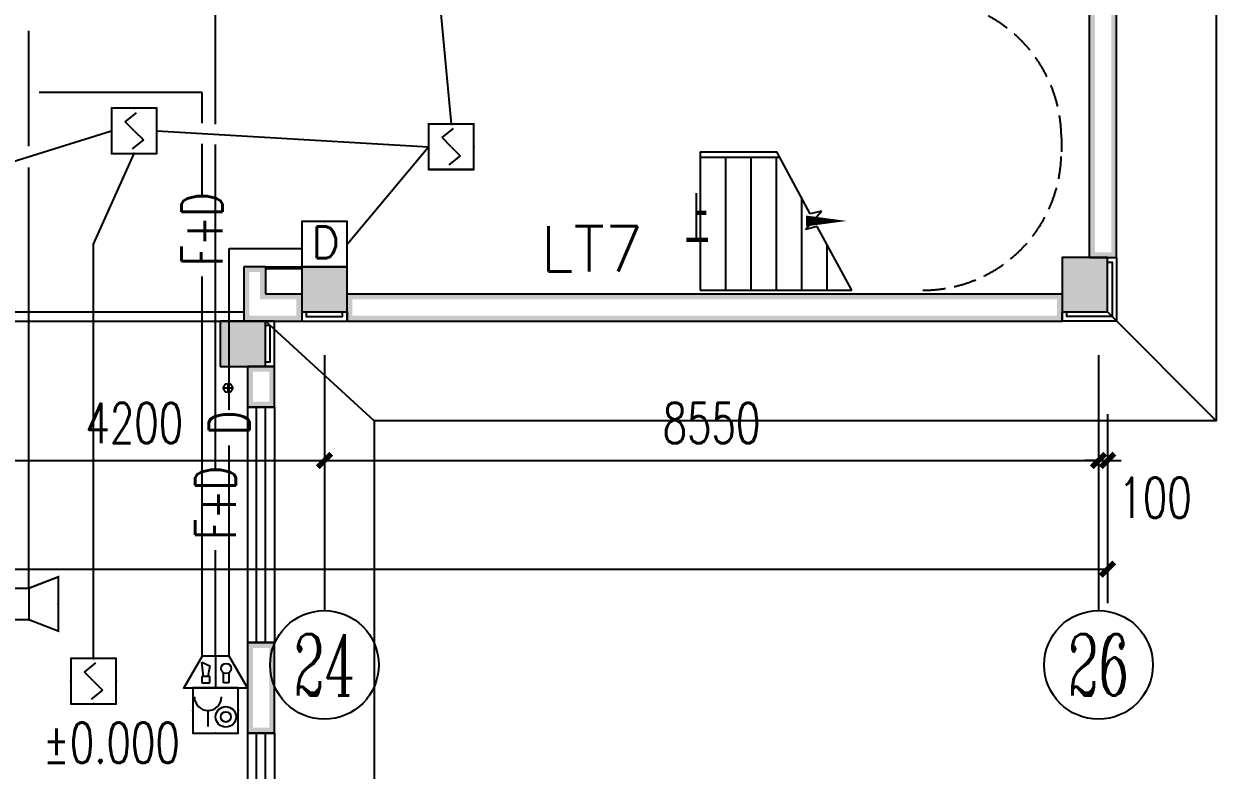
# Model space of a CAD drawing. Extents: x 101023 to 279373, y -114511 to 293844.
# Drawn here: x 228410 to 241580, y -72574 to -64335 of the extents above; entities that cross this region are included whole.
import ezdxf
from ezdxf.enums import TextEntityAlignment as Align

# ---------------------------------------------------------------- set-up
doc = ezdxf.new("R2010")
doc.units = 0
doc.header["$LTSCALE"] = 1000
doc.header["$MEASUREMENT"] = 0
doc.linetypes.add('DASH', pattern=[0.35, 0.25, -0.1])
for name, color, linetype in [('A-ANNO-IDEN', 3, 'Continuous'), ('AXIS', 3, 'Continuous'), ('AXIS_TEXT', 7, 'Continuous'), ('COLUMN', 2, 'Continuous'), ('DIM_ELEV', 3, 'Continuous'), ('EQUIP-广播', 3, 'Continuous'), ('EQUIP-消防', 3, 'Continuous'), ('PUB_DIM', 3, 'Continuous'), ('PUB_HATCH', 8, 'Continuous'), ('PUB_TEXT', 7, 'Continuous'), ('PUB_WALL', 2, 'Continuous'), ('SIG_TEXT', 7, 'Continuous'), ('STAIR', 2, 'Continuous'), ('WALL', 2, 'Continuous'), ('WINDOW', 2, 'Continuous'), ('WIRE-消防', 1, 'Continuous'), ('排水', 153, 'Continuous'), ('看线', 30, 'Continuous')]:
    doc.layers.add(name, color=color, linetype=linetype)
doc.styles.add('_TCH_AXIS', font='COMPLEX', dxfattribs={"bigfont": 'GBCBIG'})
doc.styles.add('_TCH_DIM', font='simplex.shx', dxfattribs={"bigfont": 'gbcbig.shx'})
doc.styles.add('_TCH_DIM_T3', font='SIMPLEX', dxfattribs={"width": 0.705882, "bigfont": 'GBCBIG'})
doc.styles.add('_TEL_DIM', font='simplex.shx', dxfattribs={"width": 0.8, "height": 3.5, "bigfont": 'gbcbig.shx'})
doc.styles.add('A_DIM', font='simplex.shx', dxfattribs={"width": 0.7, "bigfont": 'gbcbig.shx'})
doc.styles.add('COMPLEX', font='COMPLEX')
doc.styles.get("Standard").update_dxf_attribs({"font": 'simplex.shx', "width": 0.8, "bigfont": 'gbcbig.shx'})
doc.dimstyles.new('_TCH_ARCH&&150', dxfattribs={"dimtxt": 446.25, "dimasz": 150, "dimexe": 375, "dimexo": 450, "dimgap": 189.375, "dimtad": 1, "dimdec": 0, "dimzin": 0, "dimdsep": 46, "dimtxsty": '_TCH_DIM_T3', "dimblk": 'ARCHTICK', "dimcen": 0.09, "dimclrt": 7, "dimazin": 2, "dimtfac": 1, "dimtdec": 0, "dimtix": 1, "dimtmove": 2, "dimatfit": 3, "dimfxl": 1, "dimtolj": 1, "dimtzin": 0, "dimarcsym": 0})

# ---------------------------------------------------------------- blocks, each defined once
blk = doc.blocks.new('$equip$00002755')
for p, q in [((0.5, 0.5), (-0.5, 0.5)), ((-0.5, 0.5), (-0.5, -0.5)), ((0.5, -0.5), (0.5, 0.5)), ((-0.5, -0.5), (0.5, -0.5))]:
    blk.add_line(p, q)
at = {"const_width": 0.04}
blk.add_lwpolyline([(-0.5, 0.5), (0.5, 0.5), (0.5, -0.5), (-0.5, -0.5), (-0.5, 0.5), (0.5, 0.5)], dxfattribs=at)
for p in [(0, 0.5), (-0.5, 0), (0.5, 0), (-0.027, -0.5)]:
    blk.add_point(p)
at = {"color": 7}
blk.add_attdef('$TEXT$', text='', height=0.4, dxfattribs=at).set_placement((0.026, -0.008), align=Align.MIDDLE_CENTER)
at = {"color": 7, "flags": 1}
for tag, height, p in [('A', 0.00002, (0, 0)), ('B', 0.4, (0.755, -0.254))]:
    blk.add_attdef(tag, text='', height=height, dxfattribs=at).set_placement(p, align=Align.MIDDLE_CENTER)
blk = doc.blocks.new('$equip$00002982')
for p, q in [((0.35, 0.35), (1, 0.6)), ((1, 0.6), (1, -0.6)), ((0, 0.35), (0.35, 0.35)), ((0, 0.35), (0, -0.35)), ((0.35, 0.35), (0.35, -0.35)), ((0.35, -0.35), (0, -0.35)), ((1, -0.6), (0.35, -0.35))]:
    blk.add_line(p, q)
at = {"const_width": 0.04}
blk.add_lwpolyline([(0.35, 0.35), (0, 0.35), (0, -0.35), (0.35, -0.35), (1, -0.6), (1, 0.6), (0.35, 0.35), (0, 0.35)], dxfattribs=at)
for p in [(0.35, 0.35), (0, 0), (1, 0), (0.35, -0.35)]:
    blk.add_point(p)
at = {"color": 7, "style": '_TEL_DIM', "flags": 1}
for tag in ['A', 'REMARK']:
    blk.add_attdef(tag, text='', height=0.00002, dxfattribs=at).set_placement((0, 0), align=Align.MIDDLE_CENTER)
blk = doc.blocks.new('ng')
at = {"layer": '排水'}
for p, q in [((345991, 781358), (346091, 781358)), ((346041, 781408), (346041, 781308))]:
    blk.add_line(p, q, dxfattribs=at)
blk.add_circle((346041, 781358), 50, dxfattribs=at)
blk = doc.blocks.new('_AXISO')
blk.add_circle((0, 0), 0.5)
at = {"layer": 'AXIS_TEXT', "style": 'COMPLEX', "width": 1.041667}
blk.add_attdef('A', text='', height=0.56, dxfattribs=at).set_placement((-0.25, -0.28), (0.25, -0.28), align=Align.FIT)
blk = doc.blocks.new('_ArchTick')
at = {"color": 0, "linetype": 'ByBlock', "const_width": 0.4}
blk.add_lwpolyline([(-0.5, -0.5), (0.5, 0.5)], dxfattribs=at)
blk = doc.blocks.new('*D101')
at = {"layer": 'Defpoints', "color": 0, "transparency": 16777216}
for p in [(1007608, 802280), (1041708, 802280), (1041708, 800203)]:
    blk.add_point(p, dxfattribs=at)
at = {"layer": 'PUB_DIM', "color": 0, "lineweight": -2, "transparency": 16777216}
for p, q in [((1007608, 801830), (1007608, 799828)), ((1041708, 801830), (1041708, 799828)), ((1007608, 800203), (1041708, 800203))]:
    blk.add_line(p, q, dxfattribs=at)
at = {"layer": 'PUB_DIM', "color": 0, "lineweight": -2, "transparency": 16777216, "xscale": 150, "yscale": 150, "zscale": 150, "rotation": 180}
blk.add_blockref('_ArchTick', (1007608, 800203), dxfattribs=at)
at = {"layer": 'PUB_DIM', "color": 0, "lineweight": -2, "transparency": 16777216, "xscale": 150, "yscale": 150, "zscale": 150}
blk.add_blockref('_ArchTick', (1041708, 800203), dxfattribs=at)
at = {"layer": 'PUB_DIM', "color": 7, "transparency": 16777216, "insert": (1024658, 800616), "char_height": 446.2, "attachment_point": 5, "style": '_TCH_DIM_T3'}
blk.add_mtext('\\A1;34100', dxfattribs=at)
blk = doc.blocks.new('*D106')
at = {"layer": 'Defpoints', "color": 0, "transparency": 16777216}
for p in [(1028858, 802363), (1033058, 802363), (1033058, 801403)]:
    blk.add_point(p, dxfattribs=at)
at = {"layer": 'PUB_DIM', "color": 0, "lineweight": -2, "transparency": 16777216}
for p, q in [((1028858, 801913), (1028858, 801028)), ((1033058, 801913), (1033058, 801028)), ((1028858, 801403), (1033058, 801403))]:
    blk.add_line(p, q, dxfattribs=at)
at = {"layer": 'PUB_DIM', "color": 0, "lineweight": -2, "transparency": 16777216, "xscale": 150, "yscale": 150, "zscale": 150, "rotation": 180}
blk.add_blockref('_ArchTick', (1028858, 801403), dxfattribs=at)
at = {"layer": 'PUB_DIM', "color": 0, "lineweight": -2, "transparency": 16777216, "xscale": 150, "yscale": 150, "zscale": 150}
blk.add_blockref('_ArchTick', (1033058, 801403), dxfattribs=at)
at = {"layer": 'PUB_DIM', "color": 7, "transparency": 16777216, "insert": (1030958, 801816), "char_height": 446.2, "attachment_point": 5, "style": '_TCH_DIM_T3'}
blk.add_mtext('\\A1;4200', dxfattribs=at)
blk = doc.blocks.new('*D107')
at = {"layer": 'Defpoints', "color": 0, "transparency": 16777216}
for p in [(1033058, 802363), (1041608, 802363), (1041608, 801403)]:
    blk.add_point(p, dxfattribs=at)
at = {"layer": 'PUB_DIM', "color": 0, "lineweight": -2, "transparency": 16777216}
for p, q in [((1033058, 801913), (1033058, 801028)), ((1041608, 801913), (1041608, 801028)), ((1033058, 801403), (1041608, 801403))]:
    blk.add_line(p, q, dxfattribs=at)
at = {"layer": 'PUB_DIM', "color": 0, "lineweight": -2, "transparency": 16777216, "xscale": 150, "yscale": 150, "zscale": 150, "rotation": 180}
blk.add_blockref('_ArchTick', (1033058, 801403), dxfattribs=at)
at = {"layer": 'PUB_DIM', "color": 0, "lineweight": -2, "transparency": 16777216, "xscale": 150, "yscale": 150, "zscale": 150}
blk.add_blockref('_ArchTick', (1041608, 801403), dxfattribs=at)
at = {"layer": 'PUB_DIM', "color": 7, "transparency": 16777216, "insert": (1037333, 801816), "char_height": 446.2, "attachment_point": 5, "style": '_TCH_DIM_T3'}
blk.add_mtext('\\A1;8550', dxfattribs=at)
blk = doc.blocks.new('*D108')
at = {"layer": 'Defpoints', "color": 0, "transparency": 16777216}
for p in [(1041608, 802363), (1041708, 802363), (1041708, 801403)]:
    blk.add_point(p, dxfattribs=at)
at = {"layer": 'PUB_DIM', "color": 0, "lineweight": -2, "transparency": 16777216}
for p, q in [((1041608, 801913), (1041608, 801028)), ((1041708, 801913), (1041708, 801028)), ((1041608, 801403), (1041458, 801403)), ((1041608, 801403), (1041708, 801403)), ((1041708, 801403), (1041858, 801403))]:
    blk.add_line(p, q, dxfattribs=at)
at = {"layer": 'PUB_DIM', "color": 0, "lineweight": -2, "transparency": 16777216, "xscale": 150, "yscale": 150, "zscale": 150}
blk.add_blockref('_ArchTick', (1041608, 801403), dxfattribs=at)
at = {"layer": 'PUB_DIM', "color": 0, "lineweight": -2, "transparency": 16777216, "xscale": 150, "yscale": 150, "zscale": 150, "rotation": 180}
blk.add_blockref('_ArchTick', (1041708, 801403), dxfattribs=at)
at = {"layer": 'PUB_DIM', "color": 7, "transparency": 16777216, "insert": (1042233, 800991), "char_height": 446.2, "attachment_point": 5, "style": '_TCH_DIM_T3'}
blk.add_mtext('\\A1;100', dxfattribs=at)
blk = doc.blocks.new('$WINLIB2D$00000001')
at = {"color": 0}
for points in [[(-0.5, 0.5), (-0.5, -0.5)], [(-0.5, 0.5), (0.5, 0.5)], [(0.5, -0.5), (0.5, 0.5)], [(0.5, 0.1667), (-0.5, 0.1667)], [(0.5, -0.1667), (-0.5, -0.1667)], [(-0.5, -0.5), (0.5, -0.5)]]:
    blk.add_lwpolyline(points, dxfattribs=at)
blk = doc.blocks.new('_FZH')
blk.add_lwpolyline([(-0.5, -0.5), (0.5, -0.5), (0.5, 0.5), (-0.5, 0.5)], close=True)
at = {"layer": 'PUB_HATCH'}
blk.add_solid([(-0.5, -0.5), (0.5, -0.5), (-0.5, 0.5), (0.5, 0.5)], dxfattribs=at)
blk = doc.blocks.new('$equip$00002655')
for p, q in [((-0.5, 1), (-0.5, 0)), ((0.5, 1), (-0.5, 1)), ((0.5, 0), (0.5, 1)), ((-0.169, 0.5), (-0.169, 0.15)), ((-0.5, 0), (0.5, 0))]:
    blk.add_line(p, q)
at = {"const_width": 0.04}
blk.add_lwpolyline([(-0.5, 1), (0.5, 1), (0.5, 0), (-0.5, 0), (-0.5, 1), (0.5, 1)], dxfattribs=at)
for radius in [0.226, 0.113]:
    blk.add_circle((0.227, 0.36), radius)
blk.add_arc((-0.169, 0.8), 0.3, 180, 0)
for p in [(0, 1), (-0.5, 0.5), (0.5, 0.5), (0, 0)]:
    blk.add_point(p)
at = {"color": 7, "flags": 1}
for tag, height, p in [('B', 0.4, (0.762, 0.292)), ('A', 0.00002, (0, 0))]:
    blk.add_attdef(tag, text='', height=height, dxfattribs=at).set_placement(p, align=Align.MIDDLE_CENTER)
blk = doc.blocks.new('$equip$00002679')
for p, q in [((-0.3, 0.699), (-0.703, 0)), ((-0.264, 0.249), (-0.304, 0.569)), ((-0.304, 0.569), (-0.128, 0.489)), ((0.3, 0.699), (-0.3, 0.699)), ((0.3, 0.699), (-0.3, 0.699)), ((0, 0.699), (0, 0)), ((0.703, 0), (0.3, 0.699)), ((-0.128, 0.489), (-0.168, 0.249)), ((0.174, 0.11), (0.174, 0.338)), ((0.294, 0.338), (0.294, 0.11)), ((-0.703, 0), (0.703, 0)), ((-0.304, 0.249), (-0.304, 0.113)), ((-0.128, 0.249), (-0.304, 0.249)), ((-0.304, 0.113), (-0.128, 0.113)), ((-0.128, 0.113), (-0.128, 0.249)), ((0.294, 0.11), (0.174, 0.11))]:
    blk.add_line(p, q)
at = {"const_width": 0.04}
for points in [[(-0.299, 0.699), (0.301, 0.699), (0.703, 0), (-0.702, 0), (-0.299, 0.699), (0.301, 0.699)], [(-0.3, 0.699), (0.3, 0.699), (0.703, 0), (-0.703, 0), (-0.3, 0.699), (0.3, 0.699)]]:
    blk.add_lwpolyline(points, dxfattribs=at)
blk.add_circle((0.234, 0.43), 0.111)
for p in [(0, 0.699), (-0.501, 0.349), (0.502, 0.349), (0, 0)]:
    blk.add_point(p)
at = {"color": 7, "flags": 1}
for tag, height, p in [('B', 0.4, (0.961, 0.299)), ('A', 0.00002, (0, 0))]:
    blk.add_attdef(tag, text='', height=height, dxfattribs=at).set_placement(p, align=Align.MIDDLE_CENTER)
blk = doc.blocks.new('$Equip$00002649')
for p, q in [((-0.5, 0.5), (-0.5, -0.5)), ((0.5, 0.5), (-0.5, 0.5)), ((-0.2, 0.2), (0.05, 0.4)), ((0.5, -0.5), (0.5, 0.5)), ((0, 0), (-0.2, 0.2)), ((0, 0), (0.2, -0.2)), ((0.2, -0.2), (-0.05, -0.4)), ((-0.5, -0.5), (0.5, -0.5))]:
    blk.add_line(p, q)
at = {"const_width": 0.04}
blk.add_lwpolyline([(-0.5, 0.5), (0.5, 0.5), (0.5, -0.5), (-0.5, -0.5), (-0.5, 0.5), (0.5, 0.5)], dxfattribs=at)
for p in [(0, 0.5), (-0.5, 0), (0.5, 0), (0, -0.5)]:
    blk.add_point(p)
at = {"color": 7, "flags": 1}
for tag, height, p in [('A', 0.00002, (0, 0)), ('B', 0.4, (0.762, -0.208))]:
    blk.add_attdef(tag, text='', height=height, dxfattribs=at).set_placement(p, align=Align.MIDDLE_CENTER)
blk = doc.blocks.new('ERT')
at = {"layer": 'AXIS'}
for p, q in [((1033058.2, 802565.3), (1033058.2, 799745.8)), ((1041608.2, 802565.3), (1041608.2, 799745.8))]:
    blk.add_line(p, q, dxfattribs=at)
ref = blk.add_blockref('_AXISO', (1033058.2, 799145.8), dxfattribs=dict(at, xscale=1200, yscale=1200, zscale=1200))
ref.add_attrib('A', '24', dxfattribs={"layer": 'AXIS_TEXT', "height": 678.82, "style": '_TCH_AXIS', "width": 0.583333}).set_placement((1032718.8, 798806.4), (1033397.6, 798806.4), align=Align.FIT)
ref = blk.add_blockref('_AXISO', (1041608.2, 799145.8), dxfattribs=dict(at, xscale=1200, yscale=1200, zscale=1200))
ref.add_attrib('A', '26', dxfattribs={"layer": 'AXIS_TEXT', "height": 678.82, "style": '_TCH_AXIS', "width": 0.617647}).set_placement((1041268.8, 798806.4), (1041947.6, 798806.4), align=Align.FIT)
at = {"layer": 'PUB_DIM'}
for p1, p2, distance, picture, middle in [((1028858.2, 802362.7), (1033058.2, 802362.7), -959.7, '*D106', (1030958.2, 801815.5)), ((1033058.2, 802362.7), (1041608.2, 802362.7), -959.7, '*D107', (1037333.2, 801815.5)), ((1007608.2, 802279.9), (1041708.2, 802279.9), -2076.9, '*D101', (1024658.2, 800615.5))]:
    dim = blk.add_aligned_dim(p1=p1, p2=p2, distance=distance, dimstyle='_TCH_ARCH&&150', dxfattribs=at)
    dim.commit()
    dim.dimension.update_dxf_attribs({"geometry": picture, "text_midpoint": middle})
dim = blk.add_linear_dim(base=(1041708.2, 801403), p1=(1041608.2, 802362.7), p2=(1041708.2, 802362.7), angle=0, dimstyle='_TCH_ARCH&&150', dxfattribs=at)
dim.commit()
dim.dimension.update_dxf_attribs({"geometry": '*D108', "text_midpoint": (1042233.2, 800990.5), "dimtype": 129})
blk = doc.blocks.new('A$C40CE5D7B')
at = {"layer": 'PUB_WALL'}
for points in [[(123850, 48620), (123910, 48620), (123910, 51470), (123850, 51470)], [(124150, 48620), (124150, 51470), (124090, 51470), (124090, 48620)], [(124050, 48620), (123550, 48620), (123610, 48560), (123990, 48560)], [(123550, 48620), (123550, 48020), (123610, 48080), (123610, 48560)], [(123850, 48620), (124150, 48620), (124150, 48680), (123850, 48680)], [(124050, 48020), (124050, 48620), (123990, 48560), (123990, 48080)], [(114510, 48520), (114510, 47920), (114570, 47980), (114570, 48520)], [(114750, 48520), (114510, 48520), (114510, 48460), (114750, 48460)], [(114750, 48520), (114750, 48220), (114690, 48160), (114690, 48520)], [(115650, 48520), (115150, 48520), (115210, 48460), (115590, 48460)], [(115150, 48520), (115150, 48020), (115210, 48080), (115210, 48460)], [(115650, 48020), (115650, 48520), (115590, 48460), (115590, 48080)], [(114750, 48220), (114690, 48160), (115150, 48160), (115150, 48220)], [(115150, 48220), (115090, 48220), (115090, 47920), (115150, 47920)], [(115650, 48220), (115650, 48160), (123550, 48160), (123550, 48220)], [(115650, 48220), (115650, 47920), (115710, 47920), (115710, 48220)], [(123550, 48220), (123490, 48220), (123490, 47920), (123550, 47920)], [(115150, 48020), (115650, 48020), (115590, 48080), (115210, 48080)], [(123550, 48020), (124050, 48020), (123990, 48080), (123610, 48080)], [(114510, 47920), (115150, 47920), (115150, 47980), (114570, 47980)], [(115650, 47920), (123550, 47920), (123550, 47980), (115650, 47980)], [(114750, 47920), (114250, 47920), (114310, 47860), (114690, 47860)], [(114250, 47920), (114250, 47420), (114310, 47480), (114310, 47860)], [(114750, 47420), (114750, 47920), (114690, 47860), (114690, 47480)], [(114250, 47420), (114750, 47420), (114690, 47480), (114310, 47480)], [(114550, 47420), (114550, 46970), (114610, 47030), (114610, 47360)], [(114850, 47420), (114550, 47420), (114610, 47360), (114790, 47360)], [(114850, 46970), (114850, 47420), (114790, 47360), (114790, 47030)], [(114550, 46970), (114850, 46970), (114790, 47030), (114610, 47030)], [(114550, 44370), (114550, 43370), (114610, 43430), (114610, 44310)], [(114850, 44370), (114550, 44370), (114610, 44310), (114790, 44310)], [(114850, 43370), (114850, 44370), (114790, 44310), (114790, 43430)], [(114550, 43370), (114850, 43370), (114790, 43430), (114610, 43430)]]:
    blk.add_hatch(color=256, dxfattribs=at).paths.add_polyline_path(points)
for points in [[(124050, 48620), (124150, 48620), (124150, 47920), (123550, 47920), (123550, 48020)], [(114750, 48520), (115150, 48520)], [(114750, 48500), (115150, 48500)], [(124050, 48570), (124100, 48570), (124100, 47970), (123600, 47970), (123600, 48020)], [(115150, 48020), (115150, 47920), (115650, 47920), (115650, 48020)], [(115200, 48020), (115200, 47970), (115600, 47970), (115600, 48020)], [(114750, 47420), (114850, 47420), (114850, 47920), (114750, 47920)], [(114750, 47470), (114800, 47470), (114800, 47870), (114750, 47870)]]:
    blk.add_lwpolyline(points)
at = {"layer": 'A-ANNO-IDEN'}
blk.add_lwpolyline([(119910, 49025, 0, 0, 0), (121170, 49025, 0, 120, 0), (120720, 49025, 0, 0, 0)], format="xyseb", dxfattribs=at)
at = {"layer": 'STAIR', "color": 9, "linetype": 'DASH'}
blk.add_line((123540, 49940), (123540, 49790), dxfattribs=at)
at = {"layer": 'STAIR'}
for p, q in [((119550, 49790), (120396, 49790)), ((119550, 49790), (119550, 49730)), ((119550, 49790), (120396, 49790)), ((119550, 49790), (119550, 49730)), ((120767, 49104), (120396, 49790)), ((119550, 49730), (119550, 48260)), ((119550, 49730), (120428, 49730)), ((119830, 49730), (119830, 48260)), ((120110, 49730), (120110, 48260)), ((120390, 49730), (120390, 48260)), ((120670, 49284), (120670, 48260)), ((120712, 48932), (120890, 49133)), ((120890, 49133), (120767, 49104)), ((120843, 48963), (120712, 48932)), ((121224, 48260), (120843, 48963)), ((120950, 48766), (120950, 48260)), ((119550, 48260), (121224, 48260))]:
    blk.add_line(p, q, dxfattribs=at)
at = {"layer": 'STAIR', "color": 9, "linetype": 'DASH'}
for points in [[(122010, 51470, -0.414214), (123540, 49940)], [(122010, 48260, 0.414214), (123540, 49790)]]:
    blk.add_lwpolyline(points, format="xyb", dxfattribs=at)
at = {"layer": 'WALL'}
for p, q in [((123850, 48620), (123850, 51470)), ((124150, 48620), (124150, 51470)), ((123850, 48620), (124150, 48620)), ((114510, 48520), (114510, 47920)), ((114750, 48520), (114510, 48520)), ((114750, 48520), (114750, 48220)), ((114750, 48220), (115150, 48220)), ((115650, 48220), (123550, 48220)), ((115150, 48020), (115150, 47920)), ((115650, 48020), (115650, 47920)), ((123550, 48020), (123550, 47920)), ((114510, 47920), (115150, 47920)), ((115650, 47920), (123550, 47920)), ((114550, 47420), (114550, 46970)), ((114850, 47420), (114550, 47420)), ((114850, 46970), (114850, 47420)), ((114550, 46970), (114850, 46970)), ((114550, 44370), (114550, 43370)), ((114850, 44370), (114550, 44370)), ((114850, 43370), (114850, 44370)), ((114550, 43370), (114850, 43370))]:
    blk.add_line(p, q, dxfattribs=at)
at = {"layer": '排水'}
for p, q in [((125250, 46820), (124050, 48020)), ((115950, 46820), (114750, 47920))]:
    blk.add_line(p, q, dxfattribs=at)
blk.add_lwpolyline([(125250, 56420), (125250, 46820), (115950, 46820), (115950, 39770)], dxfattribs=at)
at = {"layer": '看线'}
for p, q in [((111450, 48020), (114510, 48020)), ((111190, 47920), (114510, 47920))]:
    blk.add_line(p, q, dxfattribs=at)
at = {"layer": 'COLUMN'}
for p, xscale, yscale, zscale, rotation in [((123800, 48320), 500.0007197014056, 599.9999998621643, 599.9999998621643, 1.610161418306744e-08), ((115400, 48270), 500.0007197007071, 499.999999896856, 499.999999896856, 1.611495437711071e-08), ((114500, 47670), 499.9999999866122, 499.9999999207212, 499.9999999207212, 1.470091497178825e-08)]:
    blk.add_blockref('_FZH', p, dxfattribs=dict(at, xscale=xscale, yscale=yscale, zscale=zscale, rotation=rotation))
at = {"layer": 'WALL'}
blk.add_blockref('ERT', (-917658, -755022), dxfattribs=at)
at = {"layer": 'WINDOW', "xscale": 2600, "yscale": 300, "zscale": 2600, "rotation": 270}
for p in [(114700, 45670), (114700, 42070)]:
    blk.add_blockref('$WINLIB2D$00000001', p, dxfattribs=at)
at = {"layer": '排水'}
blk.add_blockref('ng', (-231707, -734176), dxfattribs=at)
at = {"layer": 'A-ANNO-IDEN', "color": 7, "style": 'A_DIM', "width": 0.7}
blk.add_text('上', height=525, dxfattribs=at).set_placement((119385, 48762))
at = {"layer": 'DIM_ELEV', "color": 7, "style": '_TCH_DIM', "width": 0.705882}
blk.add_text('%%P0.000', height=446.2, dxfattribs=at).set_placement((112291, 43041))
at = {"layer": 'PUB_TEXT'}
blk.add_text('LT7', height=500, dxfattribs=at).set_placement((117788, 48466))

msp = doc.modelspace()

# ---------------------------------------------------------------- linework, layer by layer
at = {"layer": 'WIRE-消防'}
for p, q in [((230528, -65441), (230528, -59801)), ((230378, -65092), (228579, -65092)), ((230378, -65433), (230378, -65092)), ((230378, -66242), (230378, -65658)), ((230528, -69262), (230528, -65667)), ((230678, -66816), (231480, -66816)), ((230678, -68595), (230678, -66816)), ((230378, -71317), (230378, -67124)), ((230678, -71317), (230678, -68990)), ((230528, -71317), (230528, -70145))]:
    msp.add_line(p, q, dxfattribs=at)
at = {"layer": 'WIRE-消防', "linetype": 'Continuous'}
for p, q in [((232719, -61116), (233130, -65441)), ((228466, -65684), (228466, -64413)), ((226979, -66266), (229380, -65516)), ((229880, -65516), (232880, -65691)), ((231980, -66766), (232880, -65691)), ((229180, -66766), (229630, -65766)), ((228466, -70564), (228466, -65919)), ((229180, -71341), (229180, -66766))]:
    msp.add_line(p, q, dxfattribs=at)

# ---------------------------------------------------------------- block references
at = {"layer": 'EQUIP-广播', "xscale": 500, "yscale": 500, "zscale": 500}
msp.add_blockref('$equip$00002982', (228291, -70739), dxfattribs=at)
at = {"layer": 'EQUIP-消防', "xscale": 500, "yscale": 500, "zscale": 500}
for name, p in [('$Equip$00002649', (229630, -65516)), ('$Equip$00002649', (233130, -65691)), ('$Equip$00002649', (229180, -71591)), ('$equip$00002679', (230528, -71666)), ('$equip$00002655', (230528, -72166))]:
    msp.add_blockref(name, p, dxfattribs=at)
at = {"layer": 'EQUIP-消防', "ltscale": 5}
ref = msp.add_blockref('$equip$00002755', (231730, -66766), dxfattribs=dict(at, xscale=500, yscale=500, zscale=500))
ref.add_attrib('$TEXT$', 'D', dxfattribs={"layer": '0', "color": 7, "height": 350}).set_placement((231742, -66747), align=Align.MIDDLE_CENTER)
at = {"layer": 'STAIR'}
msp.add_blockref('A$C40CE5D7B', (116330, -115536), dxfattribs=at)

# ---------------------------------------------------------------- texts
at = {"layer": 'SIG_TEXT', "style": '_TEL_DIM', "width": 0.64}
for s, p in [('F+D', (230603, -67004)), ('D', (230903, -68870)), ('F+D', (230753, -70025))]:
    msp.add_text(s, height=450, rotation=90, dxfattribs=at).set_placement(p)

doc.saveas('drawing.dxf')
